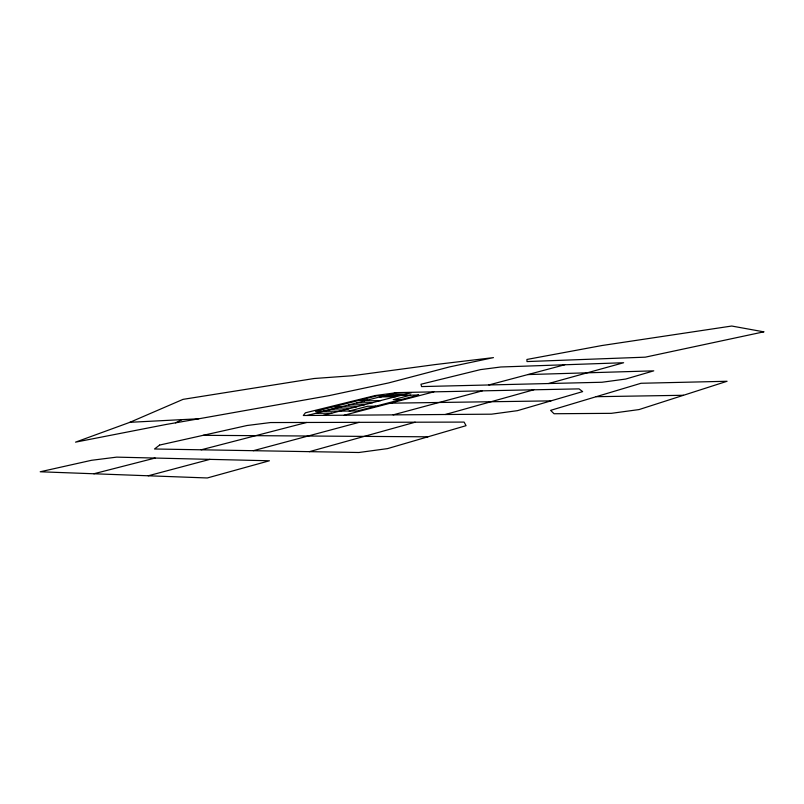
<?xml version="1.0" encoding="UTF-8"?>
<svg xmlns="http://www.w3.org/2000/svg" width="804" height="804" viewBox="0 0 804 804"><rect width="100%" height="100%" fill="white"/><g stroke="black" fill="none" stroke-linecap="round" stroke-linejoin="round"><path stroke-width="1.21" d="M175.503 422.834L182.106 419.618L198.799 418.783L329.087 395.628L388.583 382.935L449.476 366.925L493.455 357.619L435.436 364.544L352.102 375.759L314.183 378.503L183.061 399.357L129.886 422.311L75.536 442.15L166.006 424.482L198.799 418.783M596.196 396.694L550.599 410.362L554.046 413.738L611.321 413.336L639.069 409.568L727.077 381.267L641.039 383.267L596.196 396.694L683.5 395.277M309.429 451.657L415.186 422.2M445.326 414.502L533.745 389.799L579.041 388.875L582.669 391.608L517.485 410.653L491.495 414.181L303.299 415.497L305.409 412.804L375.277 395.528L397.146 392.613L533.745 389.799M548.569 383.538L623.623 362.735L500.832 366.986L480.511 369.609L420.964 384.242L421.587 386.583L601.965 382.252L625.703 379.046L653.763 370.845L527.926 374.574M393.136 414.864L482.279 390.865M253.34 450.692L359.157 422.341M488.842 384.965L564.709 364.775M148.268 475.777L209.934 459.365L269.42 460.772L207.301 477.968L40.2 471.777L91.495 460.3L116.68 457.134L209.934 459.365M344.192 415.216L433.858 391.86M349.187 411.035L367.679 406.251L375.82 406.151M410.583 395.166L393.186 399.658L401.307 399.528M201.201 449.798L306.696 422.462M93.847 473.767L155.122 458.049M323.298 415.356L395.779 396.643M323.339 411.276L341.851 406.573L334.062 406.673M384.835 395.648L364.192 400.894L380.614 400.633M307.239 415.467L364.584 400.894M380.161 396.935L395.417 393.055L411.407 392.724L396.171 396.633L379.779 396.935M129.886 422.311L182.106 419.618M387.829 394.985L403.829 394.674M359.619 400.211L367.398 400.08M356.664 402.904L372.694 402.673M390.402 403.176L550.931 400.884M348.655 404.945L364.694 404.724M340.554 406.995L356.604 406.804M332.364 409.075L348.413 408.904M315.711 413.316L331.771 413.176M203.191 435.316L427.919 436.813M159.584 445.074L154.519 448.994L358.865 452.501L387.538 448.612L466.059 425.678L464.109 422.09L270.466 422.552L247.019 425.507L159.584 445.074M418.693 395.015L357.328 410.955L315.54 411.357L377.056 395.799L418.693 395.015M763.8 331.841L645.3 357.167L526.992 361.569L526.921 359.458L601.814 345.549L731.73 326.032L763.8 331.841"/></g></svg>
